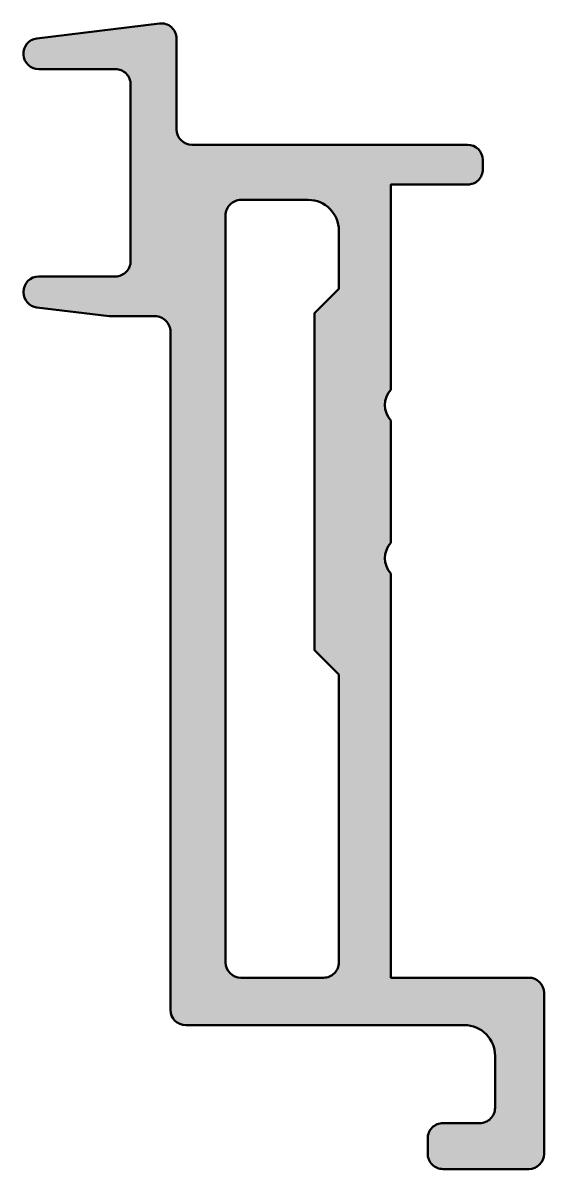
# Model space of a CAD drawing. Extents: x -5 to 12, y -42 to -4.6.
import ezdxf

# ---------------------------------------------------------------- set-up
doc = ezdxf.new("R2010")
doc.units = 0
doc.layers.add('0S-Alu contour', color=7, linetype='Continuous', lineweight=50)
doc.layers.add('0S-Alu hatch', color=252, linetype='Continuous', lineweight=25)

# ---------------------------------------------------------------- blocks, each defined once
blk = doc.blocks.new('430000__46B27585_6EE9_40DB_B57B_78BC43C5606E_')
at = {"layer": '0S-Alu hatch'}
h = blk.add_hatch(color=256, dxfattribs=at)
edge = h.paths.add_edge_path()
edge.add_line((11.99999999999952, -41.51036885709279), (11.99999999999997, -36.26032216192689))
edge.add_arc((11.49999999999993, -36.2603221619268), 0.5000000000000427, 0, 89.99999999999511)
edge.add_line((11.49999999999997, -35.76032216192675), (6.999999999999544, -35.76032216192664))
edge.add_line((6.999999999999544, -35.76032216192664), (6.999999999999999, -22.55997253418002))
edge.add_ellipse((7.525026953992536, -22.0599725341799), major_axis=(-0.7250195186467763, 0), ratio=1, start_angle=-43.60134995157841, end_angle=43.6013499516049, ccw=False)
edge.add_line((6.999999999999769, -21.55997253418002), (6.999999999999999, -17.56000000000023))
edge.add_ellipse((7.525026953992423, -17.06000000000022), major_axis=(-0.7250195186466156, 0), ratio=1, start_angle=-43.601349951578186, end_angle=43.60134995160462, ccw=False)
edge.add_line((6.999999999999769, -16.56000000000046), (6.999999999999998, -9.859999999999955))
edge.add_line((6.999999999999998, -9.859999999999955), (9.49999999999997, -9.860000000000069))
edge.add_arc((9.50000000000004, -9.360000000000111), 0.4999999999999574, 269.9999999999919, 360)
edge.add_line((9.999999999999998, -9.360000000000111), (10, -9.06))
edge.add_arc((9.5, -9.06), 0.5, 0, 90)
edge.add_line((9.5, -8.56), (0.4999999999999716, -8.56))
edge.add_ellipse((0.5000000000000276, -8.059999999999972), major_axis=(-0.5000000000000285, 0), ratio=1, start_angle=0, end_angle=89.99999999999358, ccw=False)
edge.add_line((-9e-16, -8.059999999999972), (0, -5.09448445523162))
edge.add_arc((-0.5, -5.094484455231613), 0.5, 0, 96.99999999999702)
edge.add_line((-0.5609346717025478, -4.598211379410949), (-4.560917024509414, -5.089347456219504))
edge.add_arc((-4.500000000000534, -5.588185618264871), 0.5025439242372899, 96.96236240835721, 270.0000000000083)
edge.add_line((-4.500000000000461, -6.090729542502161), (-1.999999999999989, -6.090729542501973))
edge.add_ellipse((-1.999999999999952, -6.590729542501973), major_axis=(-0.5, 0), ratio=1, start_angle=180, end_angle=270.0000000000043, ccw=False)
edge.add_line((-1.499999999999952, -6.590729542501973), (-1.499999999999957, -12.36000000000025))
edge.add_ellipse((-1.999999999999957, -12.36000000000024), major_axis=(-0.5, 0), ratio=1, start_angle=89.9999999999983, end_angle=180, ccw=False)
edge.add_line((-1.999999999999971, -12.86000000000024), (-4.5, -12.86000000000018))
edge.add_arc((-4.499999999999996, -13.36000000000018), 0.5, 90.0000000000004, 180)
edge.add_line((-4.999999999999996, -13.36000000000018), (-5.000000000000028, -13.37384059719397))
edge.add_arc((-4.499999999999959, -13.37384059719394), 0.5000000000000693, 180, 262.9999999999869)
edge.add_line((-4.560934671702654, -13.87011367301466), (-2.200000000003406, -14.15999999999985))
edge.add_line((-2.200000000003406, -14.15999999999985), (-0.6999999999998466, -14.15999999999991))
edge.add_ellipse((-0.6999999999998199, -14.65999999999991), major_axis=(-0.5, 0), ratio=1, start_angle=180, end_angle=270.00000000000307, ccw=False)
edge.add_line((-0.1999999999998199, -14.65999999999991), (-0.2000000000002711, -36.81036885709279))
edge.add_arc((0.2999999999997316, -36.8103688570928), 0.5000000000000027, 180, 269.9999999999994)
edge.add_line((0.2999999999997262, -37.3103688570928), (9.400024414062251, -37.3103688570929))
edge.add_ellipse((9.400024414062273, -38.31036885709287), major_axis=(-0.9999999999999715, 0), ratio=1, start_angle=180, end_angle=270.00000000000125, ccw=False)
edge.add_line((10.40002441406224, -38.31036885709287), (10.40002441406227, -40.01036885709285))
edge.add_ellipse((9.900221830657722, -40.01056627368876), major_axis=(-0.4998026223932551, 0), ratio=1, start_angle=89.97736879017327, end_angle=180.0226312098691, ccw=False)
edge.add_line((9.90002441406227, -40.51036885709331), (8.700000091357008, -40.51036885709289))
edge.add_arc((8.699697928359612, -41.01006678545288), 0.4996980197176474, 89.96535374396582, 180.0346462560998)
edge.add_line((8.199999999999626, -41.01036894845084), (8.199999999999857, -41.51036876573551))
edge.add_arc((8.699697928359507, -41.51067092873332), 0.4996980197173119, 179.9653537439211, 270.0346462560194)
edge.add_line((8.700000091356774, -42.01036885709297), (11.49999999999955, -42.01036885709269))
edge.add_arc((11.49999999999953, -41.5103688570927), 0.4999999999999858, 270.0000000000022, 360)
edge = h.paths.add_edge_path()
edge.add_line((5.300000000000181, -25.85998651552364), (5.299999999999498, -35.2603221619268))
edge.add_ellipse((4.799999999999553, -35.26032216192676), major_axis=(-0.4999999999999459, 0), ratio=1, start_angle=89.99999999999397, end_angle=180, ccw=False)
edge.add_line((4.7999999999995, -35.7603221619267), (2.099999999999649, -35.76032216192669))
edge.add_ellipse((2.099999999999662, -35.26032216192694), major_axis=(-0.4999999999997513, 0), ratio=1, start_angle=0, end_angle=89.99999999999858, ccw=False)
edge.add_line((1.59999999999991, -35.26032216192687), (1.599999999999907, -10.85999999999971))
edge.add_ellipse((2.099999999999637, -10.85999999999971), major_axis=(-0.49999999999973, 0), ratio=1, start_angle=269.99999999999824, end_angle=360, ccw=False)
edge.add_line((2.099999999999652, -10.35999999999998), (4.300000908249202, -10.35999999999996))
edge.add_ellipse((4.300000908249212, -11.35999999999996), major_axis=(-1, 0), ratio=1, start_angle=180.0001040763733, end_angle=270.00000000000057, ccw=False)
edge.add_line((5.300000908247563, -11.35999818349723), (5.300004359562733, -13.25997615759877))
edge.add_line((5.300004359562733, -13.25997615759877), (4.499999999999999, -14.05998051716102))
edge.add_line((4.499999999999999, -14.05998051716102), (4.499999999999771, -25.0599865155238))
edge.add_line((4.499999999999771, -25.0599865155238), (5.300000000000181, -25.85998651552364))
at = {"layer": '0S-Alu contour', "color": 7}
for points in [[(-0.5609346717025478, -4.598211379410949), (-4.560917024509414, -5.089347456219504)], [(-9e-16, -8.059999999999972), (0, -5.09448445523162)], [(-4.500000000000461, -6.090729542502161), (-1.999999999999989, -6.090729542501973)], [(-1.499999999999952, -6.590729542501973), (-1.499999999999957, -12.36000000000025)], [(9.5, -8.56), (0.4999999999999716, -8.56)], [(9.999999999999998, -9.360000000000111), (10, -9.06)], [(6.999999999999769, -16.56000000000046), (6.999999999999998, -9.859999999999955), (9.49999999999997, -9.860000000000069)], [(2.099999999999652, -10.35999999999998), (4.300000908249202, -10.35999999999996)], [(1.59999999999991, -35.26032216192687), (1.599999999999907, -10.85999999999971)], [(5.300000908247563, -11.35999818349723), (5.300004359562733, -13.25997615759877), (4.499999999999999, -14.05998051716102), (4.499999999999771, -25.0599865155238), (5.300000000000181, -25.85998651552364)], [(-1.999999999999971, -12.86000000000024), (-4.5, -12.86000000000018)], [(-4.999999999999996, -13.36000000000018), (-5.000000000000028, -13.37384059719397)], [(-4.560934671702654, -13.87011367301466), (-2.200000000003406, -14.15999999999985), (-0.6999999999998466, -14.15999999999991)], [(-0.1999999999998199, -14.65999999999991), (-0.2000000000002711, -36.81036885709279)], [(6.999999999999769, -21.55997253418002), (6.999999999999999, -17.56000000000023)], [(11.49999999999997, -35.76032216192675), (6.999999999999544, -35.76032216192664), (6.999999999999999, -22.55997253418002)], [(5.300000000000181, -25.85998651552364), (5.299999999999498, -35.2603221619268)], [(4.7999999999995, -35.7603221619267), (2.099999999999649, -35.76032216192669)], [(11.99999999999952, -41.51036885709279), (11.99999999999997, -36.26032216192689)], [(0.2999999999997262, -37.3103688570928), (9.400024414062251, -37.3103688570929)], [(10.40002441406224, -38.31036885709287), (10.40002441406227, -40.01036885709285)], [(9.90002441406227, -40.51036885709331), (8.700000091357008, -40.51036885709289)], [(8.199999999999626, -41.01036894845084), (8.199999999999857, -41.51036876573551)], [(8.700000091356774, -42.01036885709297), (11.49999999999955, -42.01036885709269)]]:
    blk.add_lwpolyline(points, dxfattribs=at)
for centre, radius, start, end in [((-0.5, -5.094484455231613), 0.5, 0, 96.99999999999702), ((-4.500000000000534, -5.588185618264871), 0.5025439242372899, 96.96236240835721, 270.0000000000083), ((9.5, -9.06), 0.5, 0, 90), ((9.50000000000004, -9.360000000000111), 0.4999999999999574, 269.9999999999919, 0), ((-4.499999999999996, -13.36000000000018), 0.5, 90.0000000000004, 180), ((-4.499999999999959, -13.37384059719394), 0.5000000000000693, 180, 262.9999999999869), ((11.49999999999993, -36.2603221619268), 0.5000000000000427, 0, 89.99999999999511), ((0.2999999999997316, -36.8103688570928), 0.5000000000000027, 180, 269.9999999999994), ((8.699697928359612, -41.01006678545288), 0.4996980197176474, 89.96535374396582, 180.0346462560998), ((8.699697928359507, -41.51067092873332), 0.4996980197173119, 179.9653537439211, 270.0346462560194), ((11.49999999999953, -41.5103688570927), 0.4999999999999858, 270.0000000000022, 0)]:
    blk.add_arc(centre, radius, start, end, dxfattribs=at)
at = {"layer": '0S-Alu contour', "color": 7, "extrusion": (0, 0, -1)}
for centre, radius, start, end in [((1.999999999999952, -6.590729542501973), 0.5, 89.99999999999571, 180), ((-0.5000000000000276, -8.059999999999972), 0.5000000000000285, 270.0000000000064, 0), ((-2.099999999999637, -10.85999999999971), 0.49999999999973, 0, 90.00000000000175), ((-4.300000908249212, -11.35999999999996), 1, 89.99999999999945, 179.9998959236267), ((1.999999999999957, -12.36000000000024), 0.5, 180, 270.0000000000017), ((0.6999999999998199, -14.65999999999991), 0.5, 89.99999999999694, 180), ((-7.525026953992423, -17.06000000000022), 0.7250195186466156, 316.3986500483954, 43.6013499515782), ((-7.525026953992536, -22.0599725341799), 0.7250195186467764, 316.3986500483951, 43.60134995157852), ((-2.099999999999662, -35.26032216192694), 0.4999999999997513, 270.0000000000014, 0), ((-4.799999999999553, -35.26032216192676), 0.4999999999999459, 180, 270.000000000006), ((-9.400024414062273, -38.31036885709287), 0.9999999999999715, 89.99999999999876, 180), ((-9.900221830657722, -40.01056627368876), 0.4998026223932551, 179.9773687901309, 270.0226312098267)]:
    blk.add_arc(centre, radius, start, end, dxfattribs=at)
blk = doc.blocks.new('430000__29C0C346_69A6_4E41_89D2_B3CAA25CAF03_')
at = {"layer": '0S-Alu contour', "color": 7}
blk.add_blockref('430000__46B27585_6EE9_40DB_B57B_78BC43C5606E_', (0, 0), dxfattribs=at)

msp = doc.modelspace()

# ---------------------------------------------------------------- block references
at = {"layer": '0S-Alu contour', "color": 7}
msp.add_blockref('430000__29C0C346_69A6_4E41_89D2_B3CAA25CAF03_', (0, 0), dxfattribs=at)

doc.saveas('drawing.dxf')
